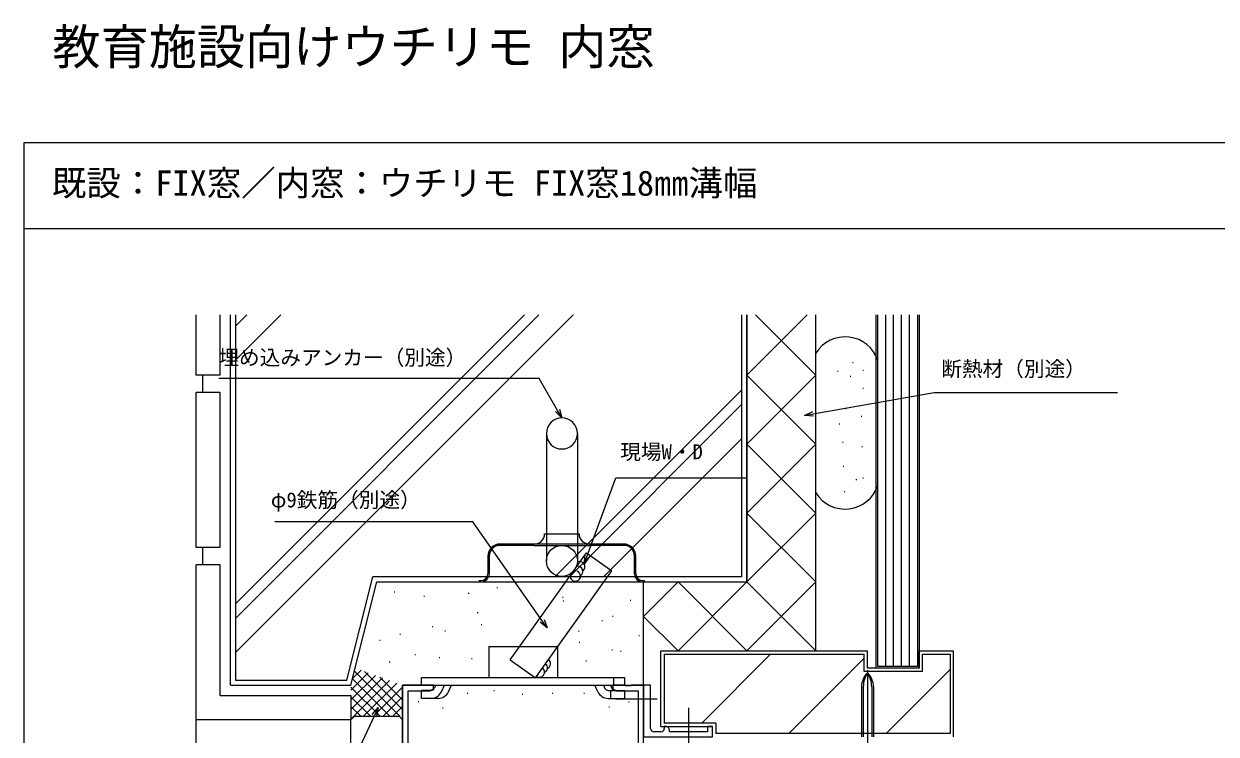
# Model space of a CAD drawing. Units: millimetres, scale not verified. Extents: x -438 to 438, y -381 to 379.
# Drawn here: x -437.5 to -91.2, y 172.3 to 378.5 of the extents above; entities that cross this region are included whole.
import ezdxf
from ezdxf.enums import TextEntityAlignment as Align

# ---------------------------------------------------------------- set-up
doc = ezdxf.new("R2010")
doc.units = ezdxf.units.MM
doc.header["$LTSCALE"] = 2
for name, color, linetype in [('0-1_USER1', 3, 'Continuous'), ('0-2_YKK_11', 7, 'Continuous'), ('0-3_YKK_12', 2, 'Continuous'), ('0-4_YKK_13', 4, 'Continuous'), ('0-6_YKK_D', 6, 'Continuous'), ('0-7_YKK_ZWAK', 7, 'Continuous'), ('0-8_YSS_K', 3, 'Continuous'), ('0-9_YSS_KE', 3, 'Continuous')]:
    doc.layers.add(name, color=color, linetype=linetype)
doc.styles.add('ＭＳ ゴシック', font='')
doc.styles.get('ＭＳ ゴシック').set_extended_font_data('MS Gothic')

msp = doc.modelspace()

# ---------------------------------------------------------------- linework, layer by layer
at = {"layer": '0-2_YKK_11'}
msp.add_line((-252.504, 172.989), (-254.504, 172.989), dxfattribs=at)
for points in [[(-325.874, 158.119), (-325.874, 184.859), (-319.595, 184.859), (-318.504, 185.489), (-318.504, 186.489), (-327.504, 186.489), (-327.504, 156.489)], [(-261.229, 186.369), (-261.779, 186.369), (-261.962, 186.489), (-262.046, 186.489), (-262.229, 186.369), (-262.779, 186.369), (-262.962, 186.489), (-266.504, 186.489), (-266.504, 185.489), (-265.413, 184.859), (-259.134, 184.859), (-259.134, 158.119), (-274.154, 158.119)], [(-257.504, 156.489), (-257.504, 186.489), (-261.046, 186.489), (-261.229, 186.369)], [(-255.504, 173.989), (-255.504, 186.489), (-257.504, 186.489), (-257.504, 172.989), (-257.504, 171.489)], [(-257.504, 171.489), (-237.504, 171.489), (-237.504, 174.489), (-239.004, 174.489), (-239.004, 172.989), (-250.004, 172.989), (-250.004, 173.489)], [(-251.004, 174.489), (-251.504, 174.489), (-251.504, 173.989)]]:
    msp.add_lwpolyline(points, dxfattribs=at)
for centre, start, end in [((-254.504, 173.989), 179.99995, 270.00011), ((-252.504, 173.989), 270.00001, 359.99982), ((-251.004, 173.489), 359.99981, 89.99996)]:
    msp.add_arc(centre, 1, start, end, dxfattribs=at)
at = {"layer": '0-3_YKK_12'}
for p, q in [((-327.504, 186.489), (-322.005, 186.489)), ((-327.504, -31.255), (-327.504, 186.489)), ((-263.005, 186.489), (-257.504, 186.489)), ((-257.504, -31.255), (-257.504, 186.489))]:
    msp.add_line(p, q, dxfattribs=at)
at = {"layer": '0-4_YKK_13'}
for p, q in [((-285.755, 259.59), (-285.755, 222.59)), ((-276.755, 259.59), (-276.755, 222.59)), ((-286.255, 230.49), (-276.255, 230.49)), ((-289.255, 227.49), (-299.255, 227.49)), ((-289.255, 227.09), (-299.255, 227.09)), ((-273.255, 227.49), (-289.255, 227.49)), ((-289.255, 227.09), (-273.255, 227.09)), ((-263.255, 227.49), (-273.255, 227.49)), ((-263.255, 227.09), (-273.255, 227.09)), ((-302.755, 223.99), (-302.755, 218.89)), ((-302.355, 223.99), (-302.355, 218.89)), ((-260.155, 218.89), (-260.155, 223.99)), ((-259.755, 218.89), (-259.755, 223.99)), ((-305.255, 216.89), (-305.255, 216.49)), ((-305.255, 216.89), (-304.755, 216.89)), ((-305.255, 216.49), (-304.755, 216.49)), ((-304.755, 216.49), (-257.755, 216.49)), ((-257.755, 216.89), (-257.255, 216.89)), ((-257.755, 216.49), (-257.255, 216.49)), ((-257.255, 216.49), (-257.255, 216.89)), ((-302.505, 197.789), (-302.505, 188.789)), ((-302.505, 197.789), (-282.505, 197.789)), ((-282.505, 197.789), (-282.505, 188.789)), ((-192.504, 190.867), (-192.504, 166.714)), ((-266.181, 186.489), (-266.181, 188.789)), ((-319.233, 184.989), (-322.005, 184.989)), ((-322.005, 182.689), (-322.005, 184.989)), ((-317.889, 186.489), (-318.329, 185.561)), ((-316.25, 184.577), (-315.345, 186.489)), ((-314.183, 184.594), (-313.299, 186.489)), ((-270.828, 184.594), (-271.712, 186.489)), ((-269.174, 186.489), (-268.744, 185.566)), ((-267.837, 184.989), (-263.005, 184.989)), ((-267.121, 186.489), (-266.411, 184.989)), ((-267.062, 182.689), (-267.062, 184.989)), ((-263.005, 182.689), (-263.005, 184.989)), ((-194.25, 186.063), (-194.25, 171.489)), ((-193.722, 186.063), (-193.722, 171.489)), ((-191.287, 186.063), (-191.287, 171.489)), ((-190.758, 186.063), (-190.758, 171.489)), ((-319.233, 182.689), (-322.005, 182.689)), ((-317.174, 182.689), (-319.711, 182.689)), ((-267.837, 182.689), (-265.3, 182.689)), ((-253.561, 182.489), (-265.546, 182.489)), ((-265.3, 182.689), (-263.005, 182.689)), ((-244.504, 179.927), (-244.504, 167.556))]:
    msp.add_line(p, q, dxfattribs=at)
for points in [[(-322.005, 186.489), (-322.005, 188.789), (-263.005, 188.789)], [(-322.005, 186.489), (-263.005, 186.489), (-263.005, 188.789)]]:
    msp.add_lwpolyline(points, dxfattribs=at)
msp.add_circle((-281.255, 222.59), 4.5, dxfattribs=at)
for centre, radius, start, end in [((-281.255, 259.59), 4.5, 0, 180), ((-281.255, 259.59), 4.5, 180, 0), ((-289.255, 230.49), 3, 270, 0), ((-273.255, 230.49), 3, 180, 270), ((-299.255, 223.99), 3.5, 90, 180), ((-299.255, 223.99), 3.1, 90, 180), ((-263.255, 223.99), 3.5, 0, 90), ((-263.255, 223.99), 3.1, 0, 90), ((-304.755, 218.89), 2.4, 270, 0), ((-304.755, 218.89), 2, 270, 0), ((-257.755, 218.89), 2.4, 180, 270), ((-257.755, 218.89), 2, 180, 270), ((-188.737, 186.063), 5.513, 133.10467, 180), ((-186.459, 186.063), 7.263, 146.3423, 180), ((-196.272, 186.063), 5.513, 0, 46.89533), ((-198.55, 186.063), 7.263, 0, 33.6577), ((-319.233, 185.989), 1, 270, 334.66912), ((-319.233, 185.989), 3.3, 270, 334.66912), ((-317.174, 185.989), 3.3, 270, 335), ((-267.837, 185.989), 3.3, 205, 270), ((-267.837, 185.989), 1, 205, 270)]:
    msp.add_arc(centre, radius, start, end, dxfattribs=at)
at = {"layer": '0-6_YKK_D'}
for points in [[(-281.255, 264.09), (-282.53, 266.299), (-287.856, 275.525), (-380.881, 275.525)], [(-210.771, 264.808), (-208.26, 265.25), (-173.159, 271.439), (-119.875, 271.439)], [(-281.938, 266.64), (-281.255, 264.09), (-283.121, 265.957)], [(-208.141, 264.577), (-210.771, 264.808), (-208.378, 265.923)], [(-274.753, 221.686), (-273.881, 224.082), (-265.628, 246.756), (-227.505, 246.756)], [(-285.526, 203.15), (-286.988, 205.239), (-307.094, 233.952), (-364.646, 233.952)], [(-273.239, 223.848), (-274.753, 221.686), (-274.523, 224.316)], [(-286.429, 205.631), (-285.526, 203.15), (-287.548, 204.847)], [(-334.607, 180.022), (-335.685, 177.711), (-347.568, 152.228), (-398.859, 152.228)], [(-336.304, 178), (-334.607, 180.022), (-335.066, 177.422)]]:
    msp.add_lwpolyline(points, dxfattribs=at)
at = {"layer": '0-7_YKK_ZWAK'}
for p, q in [((-437.5, 344), (-437.5, -381)), ((437.5, 344), (-437.5, 344)), ((437.5, 319), (-437.5, 319))]:
    msp.add_line(p, q, dxfattribs=at)
at = {"layer": '0-8_YSS_K'}
for p, q in [((-376.005, 294), (-376.005, 187.99)), ((-292.152, 294), (-376.005, 210.147)), ((-372.762, 294), (-376.005, 290.757)), ((-287.909, 294), (-376.005, 205.905)), ((-362.862, 294), (-376.005, 280.858)), ((-278.01, 294), (-376.005, 196.005)), ((-229.005, 217.99), (-229.005, 294)), ((-227.505, 276.49), (-209.995, 294)), ((-207.505, 276.49), (-225.014, 294)), ((-187.204, 191.989), (-187.205, 294)), ((-184.904, 191.989), (-184.905, 294)), ((-182.604, 191.989), (-182.605, 294)), ((-180.304, 191.989), (-180.305, 294)), ((-201.259, 277.694), (-201.059, 277.694)), ((-196.83, 280.155), (-196.63, 280.155)), ((-193.877, 277.94), (-193.677, 277.94)), ((-207.505, 256.49), (-227.505, 276.49)), ((-227.505, 256.49), (-207.505, 276.49)), ((-197.568, 276.218), (-197.368, 276.218)), ((-229.005, 272.294), (-283.309, 217.99)), ((-193.877, 272.773), (-193.677, 272.773)), ((-229.005, 268.052), (-279.066, 217.99)), ((-198.798, 266.867), (-198.598, 266.867)), ((-194.369, 264.653), (-194.169, 264.653)), ((-200.767, 262.438), (-200.567, 262.438)), ((-229.005, 258.152), (-269.167, 217.99)), ((-207.505, 236.49), (-227.505, 256.49)), ((-227.505, 236.49), (-207.505, 256.49)), ((-199.782, 257.025), (-199.582, 257.025)), ((-194.123, 255.794), (-193.923, 255.794)), ((-199.536, 250.135), (-199.336, 250.135)), ((-195.845, 246.198), (-195.645, 246.198)), ((-193.877, 246.69), (-193.677, 246.69)), ((-199.29, 242.753), (-199.09, 242.753)), ((-227.505, 216.49), (-207.505, 236.49)), ((-207.505, 216.49), (-227.505, 236.49)), ((-274.112, 224.906), (-266.791, 219.672)), ((-288.941, 188.689), (-266.791, 219.672)), ((-343.676, 187.99), (-336.176, 217.99)), ((-229.005, 217.99), (-336.176, 217.99)), ((-300.173, 214.853), (-299.973, 214.853)), ((-257.504, 186.489), (-257.504, 216.49)), ((-257.504, 206.485), (-247.502, 216.487)), ((-227.503, 196.489), (-247.505, 216.49)), ((-247.504, 196.487), (-227.503, 216.489)), ((-227.506, 196.489), (-207.505, 216.49)), ((-207.505, 196.49), (-227.505, 216.49)), ((-329.957, 213.645), (-329.757, 213.645)), ((-321.346, 212.399), (-321.146, 212.399)), ((-308.424, 213.243), (-308.224, 213.243)), ((-281.055, 212.035), (-280.855, 212.035)), ((-261.46, 211.229), (-261.26, 211.229)), ((-280.876, 210.995), (-280.676, 210.995)), ((-305.808, 207.608), (-305.608, 207.608)), ((-269.648, 205.293), (-269.448, 205.293)), ((-266.566, 206.602), (-266.366, 206.602)), ((-247.503, 196.489), (-257.504, 206.49)), ((-328.347, 201.37), (-328.147, 201.37)), ((-318.888, 203.583), (-318.688, 203.583)), ((-315.264, 202.252), (-315.064, 202.252)), ((-304.737, 204.124), (-304.537, 204.124)), ((-276.426, 202.175), (-276.226, 202.175)), ((-258.918, 200.967), (-258.718, 200.967)), ((-334.183, 199.558), (-333.983, 199.558)), ((-276.198, 198.977), (-275.998, 198.977)), ((-323.919, 195.469), (-323.719, 195.469)), ((-316.901, 194.533), (-316.701, 194.533)), ((-307.544, 194.299), (-307.344, 194.299)), ((-296.263, 193.923), (-288.941, 188.689)), ((-266.767, 196.741), (-266.567, 196.741)), ((-264.268, 196.404), (-264.068, 196.404)), ((-251.504, 195.489), (-193.504, 195.489)), ((-251.504, 195.489), (-251.504, 175.489)), ((-240.642, 175.489), (-220.641, 195.489)), ((-215.357, 172.489), (-193.504, 194.342)), ((-193.504, 190.489), (-193.504, 195.489)), ((-176.504, 190.489), (-176.504, 195.489)), ((-176.504, 195.489), (-168.504, 195.489)), ((-168.504, 195.489), (-168.504, 172.489)), ((-342.019, 188.431), (-339.57, 190.88)), ((-341.476, 190.606), (-328.36, 177.49)), ((-338.551, 190.51), (-327.505, 179.463)), ((-331.365, 193.32), (-331.165, 193.32)), ((-274.326, 193.597), (-274.126, 193.597)), ((-176.504, 190.489), (-193.504, 190.489)), ((-187.073, 172.489), (-168.504, 191.057)), ((-376.005, 187.99), (-343.676, 187.99)), ((-342.503, 185.119), (-337.496, 190.126)), ((-342.502, 182.291), (-335.423, 189.371)), ((-342.502, 179.463), (-333.349, 188.616)), ((-342.502, 176.635), (-331.275, 187.861)), ((-342.041, 188.343), (-331.189, 177.49)), ((-338.818, 177.49), (-329.202, 187.107)), ((-334.104, 188.891), (-327.505, 182.291)), ((-342.504, 185.977), (-334.017, 177.49)), ((-335.99, 177.49), (-327.504, 185.976)), ((-308.77, 184.236), (-308.57, 184.236)), ((-301.051, 184.945), (-300.851, 184.945)), ((-292.799, 183.881), (-292.599, 183.881)), ((-284.103, 184.236), (-283.903, 184.236)), ((-274.875, 184.236), (-274.675, 184.236)), ((-342.502, 183.147), (-336.845, 177.49)), ((-342.502, 180.319), (-339.674, 177.49)), ((-333.161, 177.49), (-327.505, 183.147)), ((-330.333, 177.49), (-327.505, 180.319)), ((-322.967, 181.751), (-322.767, 181.751)), ((-267.599, 180.243), (-267.399, 180.243)), ((-261.92, 181.662), (-261.72, 181.662)), ((-341.502, 177.49), (-342.502, 176.49)), ((-341.502, 177.49), (-328.505, 177.49)), ((-328.505, 177.49), (-327.505, 176.49)), ((-315.957, 179.976), (-315.757, 179.976)), ((-387.502, -31.255), (-387.502, 176.49)), ((-342.502, -31.255), (-342.502, 176.49)), ((-236.504, 175.489), (-251.504, 175.489)), ((-236.504, 175.489), (-236.504, 172.489)), ((-168.504, 172.489), (-236.504, 172.489))]:
    msp.add_line(p, q, dxfattribs=at)
for points in [[(-177.505, 294), (-177.504, 191.489), (-190.004, 191.489), (-190.005, 294)], [(-178.005, 294), (-178.004, 191.989), (-189.504, 191.989), (-189.505, 294)], [(-296.263, 193.923), (-283.683, 211.519), (-274.112, 224.906)]]:
    msp.add_lwpolyline(points, dxfattribs=at)
for centre, start, end in [((-276.029, 220.898), 304.43628, 118.90478), ((-277.324, 218.192), 150.1514, 70.27066), ((-276.677, 219.545), 304.43628, 92.97159), ((-286.048, 192.737), 294.43686, 54.43687), ((-287.792, 190.296), 234.43689, 54.43687), ((-286.92, 191.516), 294.43686, 54.43687)]:
    msp.add_arc(centre, 1.5, start, end, dxfattribs=at)
at = {"layer": '0-9_YSS_KE'}
for p, q in [((-387.502, 276.49), (-387.502, 294)), ((-380.502, 276.49), (-380.502, 294)), ((-377.505, 186.49), (-377.505, 294)), ((-227.505, 216.49), (-227.505, 294)), ((-227.505, 294), (-227.505, 216.49)), ((-207.505, 216.49), (-207.505, 294)), ((-207.505, 242.369), (-207.505, 282.904)), ((-189.505, 244.514), (-189.505, 280.759)), ((-380.502, 276.49), (-387.502, 276.49)), ((-385.502, 271.49), (-385.502, 276.49)), ((-387.502, 226.49), (-387.502, 271.49)), ((-380.502, 271.49), (-387.502, 271.49)), ((-380.502, 226.49), (-380.502, 271.49)), ((-380.502, 226.49), (-387.502, 226.49)), ((-385.502, 221.49), (-385.502, 226.49)), ((-380.502, 221.49), (-387.502, 221.49)), ((-387.502, 176.49), (-387.502, 221.49)), ((-380.502, 183.49), (-380.502, 221.49)), ((-342.505, 186.49), (-335.005, 216.49)), ((-335.005, 216.49), (-227.505, 216.49)), ((-207.505, 196.489), (-207.505, 216.49)), ((-252.504, 196.489), (-192.504, 196.489)), ((-252.504, 174.489), (-252.504, 196.489)), ((-192.504, 191.489), (-192.504, 196.489)), ((-177.504, 196.489), (-167.504, 196.489)), ((-177.504, 191.489), (-177.504, 196.489)), ((-167.504, 171.489), (-167.504, 196.489)), ((-177.504, 191.489), (-192.504, 191.489)), ((-377.505, 186.49), (-342.505, 186.49)), ((-380.502, 183.49), (-342.502, 183.49)), ((-342.502, 183.49), (-342.502, 176.49)), ((-342.502, 176.49), (-387.502, 176.49)), ((-252.504, 174.489), (-237.504, 174.489)), ((-237.504, 171.489), (-237.504, 174.489))]:
    msp.add_line(p, q, dxfattribs=at)
for centre, start, end in [((-199.005, 277.637), 18.19487, 148.21167), ((-199.005, 247.637), 211.78833, 341.80513)]:
    msp.add_arc(centre, 10, start, end, dxfattribs=at)

# ---------------------------------------------------------------- texts
at = {"layer": '0-1_USER1', "style": 'ＭＳ ゴシック'}
for s, height, p in [('教育施設向けウチリモ 内窓', 10.26, (-429.216, 363.642)), ('既設：FIX窓／内窓：ウチリモ FIX窓18㎜溝幅', 7.331, (-429.352, 326.415))]:
    msp.add_text(s, height=height, dxfattribs=at).set_placement(p, align=Align.BOTTOM_LEFT)
at = {"layer": '0-6_YKK_D', "style": 'ＭＳ ゴシック'}
for s, p in [('埋め込みアンカー（別途）', (-381.014, 278.12)), ('断熱材（別途）', (-171.084, 274.838)), ('現場W・D', (-264.307, 250.745)), ('φ9鉄筋（別途）', (-365.783, 236.8))]:
    msp.add_text(s, height=4.399, dxfattribs=at).set_placement(p, align=Align.BOTTOM_LEFT)

doc.saveas('drawing.dxf')
